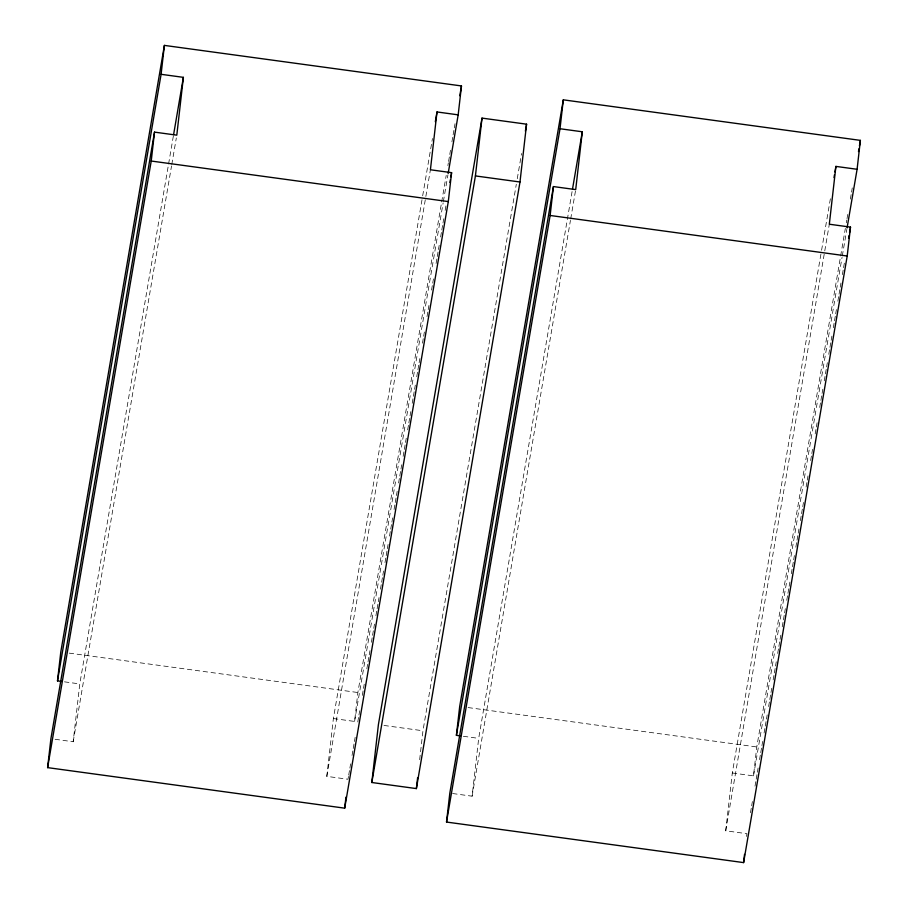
<?xml version="1.0" encoding="UTF-8"?>
<svg xmlns="http://www.w3.org/2000/svg" width="908" height="908" viewBox="0 0 908 908"><rect width="100%" height="100%" fill="white"/><g stroke="black" fill="none" stroke-linecap="round" stroke-linejoin="round"><path stroke-width="0.68" stroke-dasharray="4.54 3.41" d="M55.082 739.282L73.185 741.745L79.779 683.928L168.343 165.404M348.468 776.454L347.991 779.257L326.801 776.363L333.384 718.546L422.436 197.218M333.384 718.546L354.574 721.429L357.865 692.52L441.424 203.347M419.666 759.678L422.958 730.77L516.312 184.279M452.604 793.524L472.103 796.191L478.686 738.374L572.267 190.487M746.58 836.45L746.898 833.692L725.708 830.797L732.302 772.98L821.343 251.652M732.302 772.98L753.481 775.875L756.773 746.966L845.348 228.43M168.582 164.007L173.36 136.052M73.185 741.745L171.544 165.914M171.782 164.518L176.322 137.959M422.674 195.822L431.743 142.704M431.981 141.308L432.458 138.515M326.801 776.363L430.415 169.773M441.663 201.951L446.203 175.392M447.871 165.608L448.348 162.816M448.586 161.42L449.539 155.824M449.778 154.428L450.493 150.229M451.923 141.852L452.876 136.257M453.115 134.861L454.079 129.265M454.318 127.869L455.033 123.681M354.574 721.429L443.138 202.904M443.376 201.508L447.916 174.949M348.706 775.057L349.659 769.473M349.898 768.066L350.613 763.878M352.043 755.49L352.996 749.906M353.235 748.498L354.188 742.914M354.426 741.518L355.153 737.319M357.775 721.951L358.728 716.355M358.966 714.959L359.681 710.771M362.315 695.392L363.268 689.796M363.506 688.4L364.221 684.212M366.843 668.833L367.797 663.249M368.035 661.853L368.989 656.257M369.227 654.861L369.953 650.673M371.383 642.285L372.337 636.69M372.575 635.294L373.529 629.698M373.767 628.302L374.482 624.114M375.912 615.726L376.877 610.131M377.115 608.735L378.069 603.15M378.307 601.754L379.022 597.555M380.452 589.167L381.405 583.583M381.644 582.187L382.597 576.591M382.836 575.195L383.551 570.996M384.992 562.62L385.945 557.024M386.184 555.628L387.137 550.032M387.375 548.636L388.091 544.448M389.521 536.061L390.474 530.465M390.724 529.069L391.677 523.485M391.916 522.089L392.631 517.889M394.061 509.501L395.014 503.917M395.252 502.521L396.206 496.926M396.444 495.53L397.159 491.33M398.601 482.954L399.554 477.358M399.792 475.962L400.746 470.367M400.984 468.971L401.699 464.783M403.129 456.395L404.083 450.799M404.321 449.403L405.286 443.819M405.524 442.412L406.239 438.224M407.669 429.836L408.623 424.252M408.861 422.844L409.814 417.26M410.053 415.864L410.768 411.664M412.209 403.288L413.163 397.693M413.401 396.297L414.354 390.701M414.593 389.305L415.308 385.117M416.738 376.729L417.691 371.134M417.93 369.738L418.883 364.153M419.121 362.746L419.848 358.558M422.47 343.179L423.423 337.594M423.661 336.198L424.376 331.999M427.01 316.631L427.963 311.035M428.201 309.639L428.916 305.451M431.538 290.072L432.492 284.476M432.73 283.08L433.457 278.892M436.078 263.513L437.032 257.929M437.27 256.533L438.224 250.937M438.462 249.541L439.177 245.353M440.618 236.965L441.572 231.37M441.81 229.974L442.764 224.378M443.002 222.982L443.717 218.794M445.147 210.406L446.1 204.811M517.265 178.694L521.555 153.531M472.103 796.191L570.451 220.36M570.689 218.953L575.468 191.009M821.581 250.256L830.899 195.753M725.708 830.797L829.322 224.219M846.301 222.846L846.778 220.042M847.016 218.646L847.731 214.458M850.365 199.079L851.318 193.495M851.556 192.099L852.271 187.899M753.481 775.875L842.057 257.339M842.295 255.942L846.824 229.395M750.473 812.728L751.427 807.133M751.665 805.736L752.391 801.548M755.013 786.169L755.967 780.585M756.205 779.178L757.159 773.593M757.397 772.197L758.112 767.998M759.553 759.61L760.507 754.026M760.745 752.63L761.699 747.034M761.937 745.638L762.652 741.45M764.082 733.062L765.035 727.467M765.274 726.071L766.227 720.475M766.477 719.079L767.192 714.891M768.622 706.503L769.575 700.919M769.814 699.512L770.767 693.928M771.005 692.532L771.721 688.332M773.151 679.944L774.115 674.36M774.354 672.964L775.307 667.369M775.545 665.973L776.261 661.784M777.691 653.397L778.644 647.801M778.882 646.405L779.836 640.81M780.074 639.414L780.801 635.225M782.231 626.838L783.184 621.242M783.422 619.846L784.376 614.262M784.614 612.866L785.329 608.666M786.759 600.279L787.724 594.695M787.962 593.299L788.916 587.703M789.154 586.307L789.869 582.107M791.299 573.731L792.253 568.136M792.491 566.74L793.444 561.144M793.683 559.748L794.398 555.56M795.839 547.172L796.793 541.577M797.031 540.181L797.984 534.596M798.223 533.2L798.938 529.001M800.368 520.613L801.321 515.029M801.56 513.633L802.524 508.037M802.763 506.641L803.478 502.442M806.1 487.074L807.053 481.478M807.291 480.082L808.006 475.894M810.64 460.515L811.593 454.931M811.831 453.523L812.547 449.335M815.168 433.967L816.133 428.372M816.371 426.976L817.087 422.776M819.708 407.408L820.662 401.813M820.9 400.417L821.854 394.832M822.092 393.425L822.807 389.237M824.248 380.849L825.202 375.265M825.44 373.858L826.394 368.273M826.632 366.877L827.347 362.678M828.777 354.29L829.73 348.706M829.969 347.31L830.933 341.714M831.172 340.318L831.887 336.13M833.317 327.743L834.27 322.147M834.509 320.751L835.462 315.155M835.7 313.759L836.416 309.571M837.857 301.184L838.81 295.599M839.049 294.192L840.002 288.608M840.24 287.212L840.956 283.012M842.386 274.625L843.339 269.04M843.577 267.644L844.531 262.049M69.201 653.124L357.865 692.52M468.108 707.57L756.773 746.966M64.457 681.84L79.779 683.928M383.971 725.447L422.958 730.77M463.364 736.286L478.686 738.374"/><path stroke-width="1.36" d="M57.499 680.886L60.791 651.978L164.393 45.4L461.48 85.942L458.177 114.851L436.998 111.956L430.415 169.773L451.594 172.668L448.302 201.576L344.688 808.165L47.613 767.623L50.905 738.715L154.519 132.125L176.799 135.167L183.382 77.35L161.102 74.308L57.499 680.886L61.676 681.465M47.613 767.623L151.227 161.034L154.519 132.125M161.102 74.308L164.393 45.4M344.688 808.165L345.948 797.145M371.815 782.503L378.398 724.686L482.012 118.108L526.572 124.18L519.989 181.997L416.375 788.587L371.815 782.503L475.417 175.925L482.012 118.108M416.375 788.587L417.635 777.577M456.406 735.332L459.698 706.424L563.312 99.835L860.387 140.377L857.095 169.285L835.905 166.402L829.322 224.219L850.501 227.113L847.209 256.022L743.607 862.6L446.52 822.058L449.823 793.149L553.426 186.571L575.706 189.602L582.3 131.785L560.009 128.743L456.406 735.332L460.583 735.9M446.52 822.058L550.135 215.48L553.426 186.571M560.009 128.743L563.312 99.835M743.607 862.6L744.537 854.337M173.598 134.656L183.382 77.35M435.329 121.74L436.998 111.956M459.8 95.726L461.48 85.942M448.155 173.553L458.177 114.851M449.925 182.451L450.402 179.659M450.879 176.867L451.594 172.668M525.38 131.172L526.572 124.18M572.505 189.091L582.3 131.785M833.998 177.582L834.475 174.79M834.951 171.987L835.905 166.402M858.48 151.568L858.957 148.764M859.433 145.972L860.387 140.377M847.062 227.987L857.095 169.285M848.594 238.293L849.071 235.49M849.548 232.698L850.501 227.113M475.417 175.925L519.989 181.997M151.227 161.034L448.302 201.576M550.135 215.48L847.209 256.022"/></g></svg>
